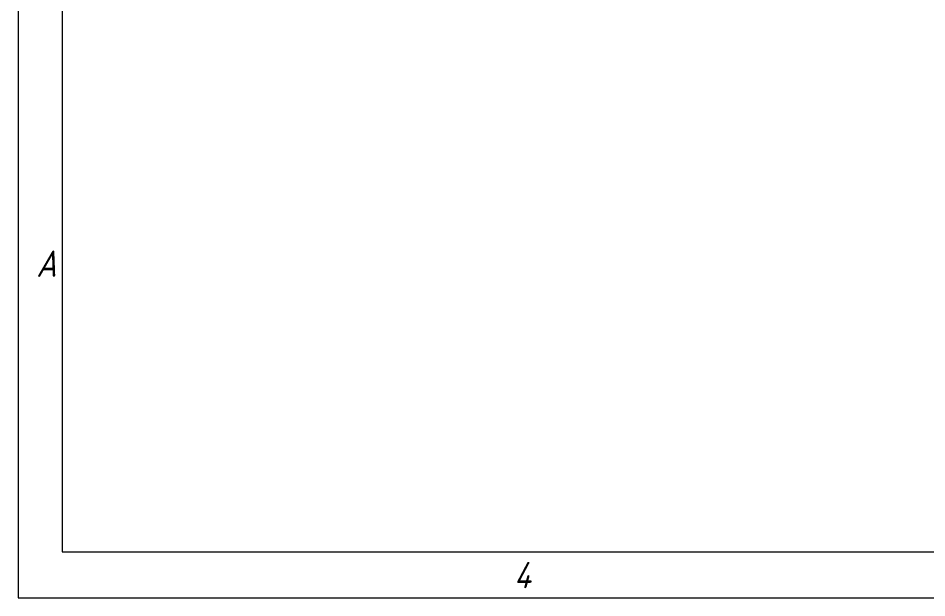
# Model space of a CAD drawing. Header units: millimetres. Extents: x -962 to 79815, y -55582 to 115780.
# Drawn here: x -962 to 18903, y 1539 to 14207 of the extents above; entities that cross this region are included whole.
import ezdxf

# ---------------------------------------------------------------- set-up
doc = ezdxf.new("R2010")
doc.units = ezdxf.units.MM
doc.layers.add('01 Heavy line', color=7, linetype='Continuous', lineweight=18)
doc.styles.add('GB', font='gbeitc.shx', dxfattribs={"width": 0.8, "bigfont": 'gbcbig.shx'})

# ---------------------------------------------------------------- blocks, each defined once
blk = doc.blocks.new('00-Greenex-京立蔚蓝英文图框')
at = {"layer": '01 Heavy line', "color": 4}
for p, q in [((-5, 8), (-5, -289)), ((-5, -289), (415, -289))]:
    blk.add_line(p, q, dxfattribs=at)
at = {"layer": '01 Heavy line', "color": 7, "lineweight": 18}
for p, q in [((0, 0), (0, -283.78)), ((0, -283.78), (410, -283.78))]:
    blk.add_line(p, q, dxfattribs=at)
at = {"layer": '01 Heavy line', "color": 4, "style": 'GB'}
for s, p in [('A', (-2.95, -252.53)), ('4', (51.34, -287.92))]:
    blk.add_text(s, height=3, dxfattribs=at).set_placement(p)

msp = doc.modelspace()

# ---------------------------------------------------------------- block references
at = {"xscale": 192.3257142857143, "yscale": 192.3257142857143, "zscale": 192.3257142857143}
msp.add_blockref('00-Greenex-京立蔚蓝英文图框', (0, 57120.7), dxfattribs=at)

doc.saveas('drawing.dxf')
